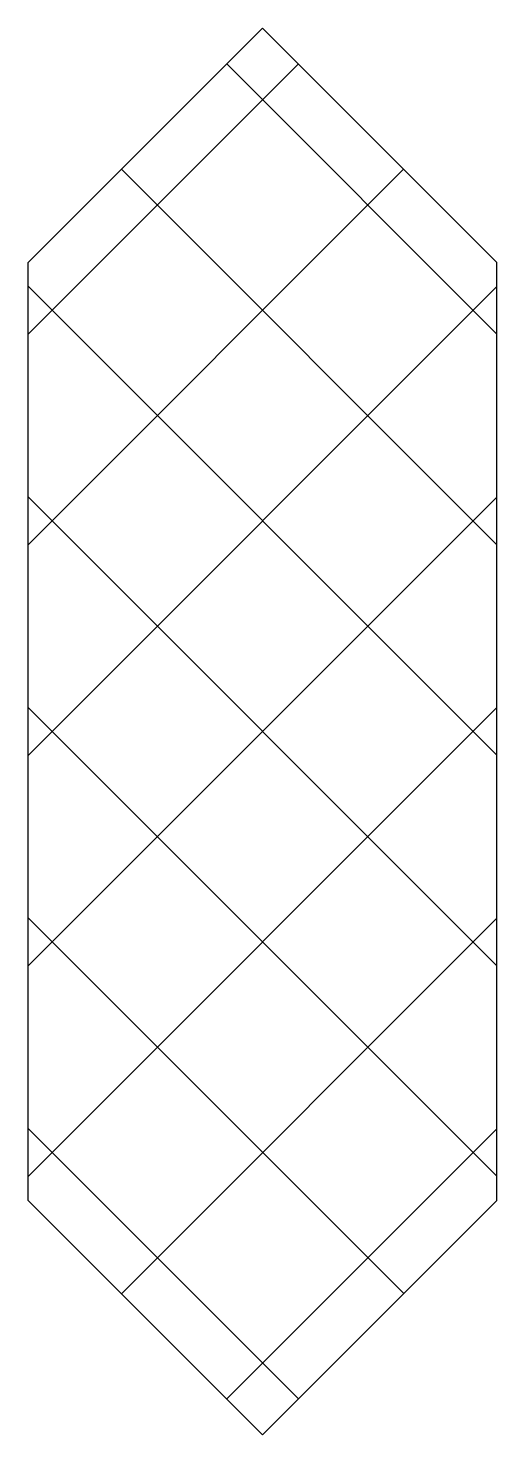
# Model space of a CAD drawing. Header units: millimetres. Extents: x -5 to 5, y -15 to 15.
import ezdxf

# ---------------------------------------------------------------- set-up
doc = ezdxf.new("R2010")
doc.units = ezdxf.units.MM

msp = doc.modelspace()

# ---------------------------------------------------------------- hatches: boundary and pattern name
h = msp.add_hatch()
h.set_pattern_fill('ANSI37', color=256)
h.paths.add_polyline_path([(5, 10), (0, 15), (-5, 10), (-5, -10), (0, -15), (5, -10)])

# ---------------------------------------------------------------- linework, layer by layer
for p, q in [((0, 15), (-5, 10)), ((5, 10), (0, 15)), ((-5, -10), (-5, 10)), ((5, -10), (5, 10)), ((-5, -10), (0, -15)), ((0, -15), (5, -10))]:
    msp.add_line(p, q)

doc.saveas('drawing.dxf')
